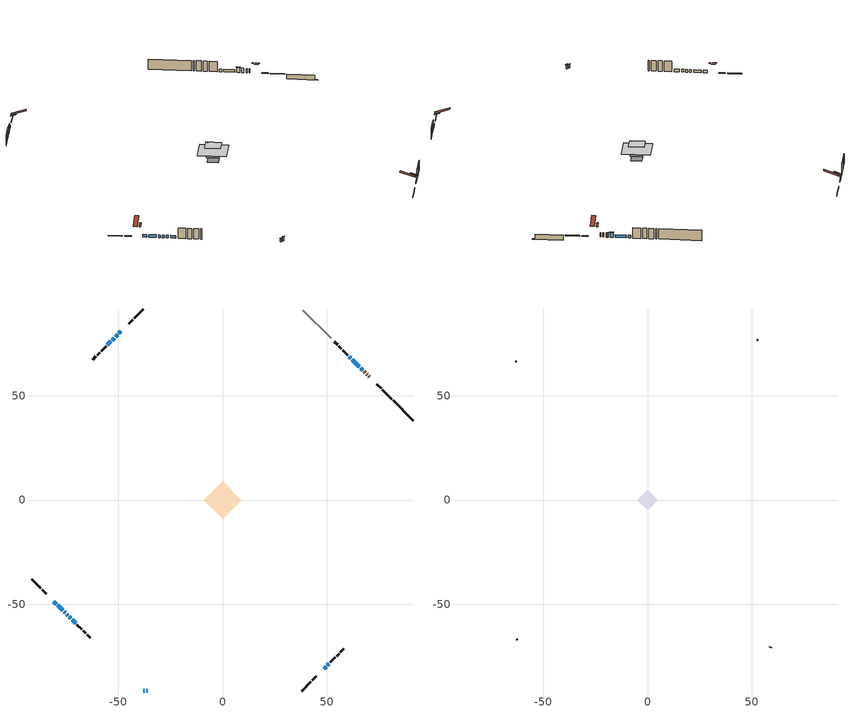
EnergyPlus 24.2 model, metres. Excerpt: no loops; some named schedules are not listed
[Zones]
conditioned space
 floor outside (Floor1 construction): -3.8,0 0,3.8 3.8,0 0,-3.8 z1.07
 floor outside (Floor2 construction): -3.76,0 0,3.76 3.76,0 0,-3.76 z1.07
 floor adiabatic (AdiabaticFloorConstruction): -9,0 0,9 9,0 0,-9 z3.51
 floor foundation (Slab1 construction): -3.46,0 0,3.46 3.46,0 0,-3.46 z-1.19
 wall outside (RimJoist1 construction): 37.95,-91.62 42.39,-87.18 / -91.62,-37.95 -87.18,-42.39 / -37.95,91.62 -42.39,87.18 / 81.17,48.39 76.74,52.83 z1.07:1.37
 wall outside (RimJoist2 construction): 43.04,-86.52 45.05,-84.51 / -86.52,-43.04 -84.51,-45.05 / -43.04,86.52 -45.05,84.51 / 76.08,53.48 74.07,55.49 z1.07:1.37
 wall outside (AdiabaticWallConstruction 1): 70.39,59.18 70.15,59.42 / 69.49,60.07 69.18,60.39 / 68.52,61.04 67.88,61.69 z1.07:3.1
 wall outside (AdiabaticWallConstruction): -80.83,-48.73 -79.64,-49.92 / -78.99,-50.58 -76.56,-53 / -75.91,-53.66 -75.44,-54.13 / 48.73,-80.83 49.67,-79.9 / -74.78,-54.78 -74.13,-55.43 / -73.48,-56.08 -72.83,-56.73 / 50.32,-79.24 51.03,-78.54 / -72.18,-57.39 -70.5,-59.06 / 65.63,63.93 62.28,67.28 / 61.63,67.94 60.76,68.8 / -53.5,76.06 -55.18,74.39 z1.07:2.29; -48.73,80.83 -49.67,79.9 / -51.91,77.65 -52.85,76.72 z1.07:1.68; -37.95,-91.62 -37.39,-91.62 z1.07:2.6; 67.22,62.34 66.29,63.28 / -50.32,79.24 -51.26,78.31 z1.07:3.26; -36.46,-91.62 -35.9,-91.62 z1.07:2.85
 wall outside (Wall1 construction): 51.68,-77.88 54.05,-75.51 / -69.85,-59.72 -67.47,-62.09 / -55.83,73.73 -58.21,71.36 / 60.11,69.46 57.74,71.83 z1.07:5.95
 wall outside (Wall2 construction): 54.71,-74.85 55.92,-73.64 / -66.82,-62.75 -65.61,-63.96 / -58.86,70.7 -60.07,69.49 / 57.08,72.49 55.87,73.69 z1.07:5.95
 wall outside (Wall4 construction): 56.58,-72.99 58.15,-71.42 / -64.95,-64.61 -63.38,-66.19 / -60.73,68.83 -62.3,67.26 / 55.21,74.35 53.64,75.92 z1.07:5.95
 wall foundation (FoundationWall1 construction): 81.83,47.73,-1.19 81.83,47.73,1.07 90.64,38.93,1.07 90.64,38.93,-1.07 91.62,37.95,-1.07 91.62,37.95,-1.19
 wall adiabatic (Wall6 construction): 52.06,77.51 38.61,90.96 z1.07:5.95
 window (WindowConstruction): -80.83,-48.73 -79.64,-49.92 z1.07:2.29
 window (WindowConstruction 7): -48.73,80.83 -49.67,79.9 z1.07:1.68
 window (WindowConstruction 15): -37.95,-91.62 -37.39,-91.62 z1.07:2.59
 window (WindowConstruction 8): -78.99,-50.58 -76.56,-53 z1.07:2.29
 window (WindowConstruction 9): -75.91,-53.66 -75.44,-54.12 z1.07:2.29
 window (WindowConstruction 10): 48.73,-80.83 49.67,-79.9 z1.07:2.29
 window (WindowConstruction 11): 67.22,62.34 66.29,63.28 z1.07:3.26
 window (WindowConstruction 12): -50.32,79.24 -51.26,78.31 z1.07:3.26
 window (WindowConstruction 13): -51.91,77.65 -52.85,76.72 z1.07:1.68
 window (WindowConstruction 16): -74.78,-54.78 -74.14,-55.43 z1.07:2.29
 window (WindowConstruction 1): -73.48,-56.09 -72.83,-56.73 z1.07:2.29
 window (WindowConstruction 2): 50.32,-79.24 51.02,-78.54 z1.07:2.29
 window (WindowConstruction 14): -36.46,-91.62 -35.9,-91.62 z1.07:2.85
 window (WindowConstruction 3): -72.18,-57.39 -70.5,-59.06 z1.07:2.29
 window (WindowConstruction 4): 65.63,63.93 62.28,67.28 z1.07:2.29
 window (WindowConstruction 5): 61.63,67.94 60.77,68.8 z1.07:2.29
 window (WindowConstruction 6): -53.5,76.06 -55.18,74.39 z1.07:2.29
 door (Door): 70.39,59.18 70.15,59.42 z1.07:3.1
 door (Door 1): 69.49,60.07 69.18,60.39 z1.07:3.1
 door (Door 2): 68.52,61.04 67.88,61.69 z1.07:3.1
 ceiling adiabatic (AdiabaticFloorConstruction): 0,-9 9,0 0,9 -9,0 z3.51
 roof outside (Roof2 construction): 48.08,-81.49,5.95 46.36,-79.77,6.76 45.9,-80.22,6.76 47.62,-81.94,5.95; -81.49,-48.08,5.95 -79.77,-46.36,6.76 -80.22,-45.9,6.76 -81.94,-47.62,5.95; -48.08,81.49,5.95 -46.36,79.77,6.76 -45.9,80.22,6.76 -47.62,81.94,5.95; 71.04,58.52,5.95 69.32,56.8,6.76 69.78,56.35,6.76 71.5,58.07,5.95
 roof outside (Roof3 construction): 0,3.8 -3.8,0 0,-3.8 3.8,0 z5.95
attic - vented
 floor to conditioned space (Floor3 construction Reversed): -4.91,0 0,4.91 4.91,0 0,-4.91 z5.95
 wall outside (Wall5 construction): 58.8,-70.76 59.08,-70.49 / -62.72,-66.84 -62.45,-67.11 / -62.96,66.61 -63.23,66.33 / 52.98,76.58 52.71,76.85 z1.07:5.95
 roof outside (Roof1 construction): 46.97,-82.6,5.95 42.18,-77.81,8.2 40.92,-79.07,8.2 45.71,-83.86,5.95; -82.6,-46.97,5.95 -77.81,-42.18,8.2 -79.07,-40.92,8.2 -83.86,-45.71,5.95; -46.97,82.6,5.95 -42.18,77.81,8.2 -40.92,79.07,8.2 -45.71,83.86,5.95; 72.16,57.41,5.95 67.37,52.63,8.2 68.63,51.36,8.2 73.42,56.15,5.95
shading: -49.88,79.69 -48.52,81.04 -48.73,81.25 -50.09,79.9 z1.98; -37.09,-91.62 -38.25,-91.62 -38.25,-91.91 -37.09,-91.91 z2.89; 66.08,63.49 67.43,62.13 67.64,62.34 66.29,63.7 z3.55; -51.47,78.09 -50.11,79.45 -50.32,79.66 -51.68,78.31 z3.55; -53.06,76.5 -51.7,77.86 -51.91,78.07 -53.27,76.72 z1.98; -35.61,-91.62 -36.76,-91.62 -36.76,-91.91 -35.61,-91.91 z3.15
[Building]
Building 1: Terrain=Suburbs
[Site:Location]
Montreal Mirabel Intl AP_QC: Latitude {deg}=45.68; Longitude {deg}=-74.03; Time Zone {hr}=-5; Elevation {m}=82; Keep Site Location Information=Yes
[Site:GroundTemperature:Shallow]
0.642858, -1.75623, -1.94836, -0.80987, 3.76054, 8.30966, 12.2535, 14.7518, 14.9641, 12.9321, 9.08883, 4.67926
[Site:WaterMainsTemperature]
Calculation Method=Schedule; Temperature Schedule=mains temperature schedule
[Material] Roughness=Rough; Thermal Absorptance=0.9
Name | Thickness {m} | Conductivity {W/m-K} | Density {kg/m3} | Specific Heat {J/kg-K} | Solar Absorptance | Visible Absorptance
asphalt or fiberglass shingles | 0.00635 | 0.162714 | 1121.4 | 1465.45 | 0.4 | 0.4
ceiling stud and cavity | 0.1397 | 0.0779344 | 65.682 | 1177.47 | 0.7 | 0.7
concrete 4.0 in. | 0.1016 | 1.803125 | 2242.8 | 837.4 | 0.7 | 0.7
concrete 8.0 in. | 0.2032 | 1.803125 | 2242.8 | 837.4 | 0.7 | 0.7
door material | 0.04445 | 0.0451087 | 512.64 | 1214.23 | 0.7 | 0.7
floor covering | 0.0127 | 0.0433444 | 54.468 | 1339.84 | 0.6 | 0.6
floor covering 1 | 0.0127 | 9.015625 | 54.468 | 1339.84 | 0.6 | 0.6
floor rigid ins | 0.155448 | 0.029427 | 32.04 | 1214.23 | 0.7 | 0.7
floor rigid ins 1; wall rigid ins 2 | 0.512978 | 0.029427 | 32.04 | 1214.23 | 0.7 | 0.7
floor stud and cavity | 0.1397 | 0.309674 | 92.3553 | 1139.71 | 0.7 | 0.7
floor stud and cavity 1 | 0.0889 | 0.215299 | 50.32683 | 1063.81 | 0.7 | 0.7
floor stud and cavity 2 | 0.1397 | 1.75129 | 37.0049 | 1207.88 | 0.7 | 0.7
furniture material conditioned space 1 | 0.1524 | 0.115458 | 640.8 | 1214.23 | 0.6 | 0.6
gypsum board | 0.0127 | 0.160291 | 801 | 837.4 | 0.6 | 0.6
osb sheathing 0.5 in. | 0.0127 | 0.115458 | 512.64 | 1214.23 | 0.7 | 0.7
osb sheathing 0.75 in. | 0.01905 | 0.115458 | 512.64 | 1214.23 | 0.7 | 0.7
osb sheathing 2.0 in. | 0.0508 | 0.115458 | 512.64 | 1214.23 | 0.7 | 0.7
rim joist stud and cavity | 0.0508 | 0.0451784 | 125.044 | 1163.47 | 0.6 | 0.6
rim joist stud and cavity 1 | 0.0508 | 0.571797 | 50.32683 | 1063.81 | 0.6 | 0.6
roof rigid ins; wall rigid ins | 0.103632 | 0.029427 | 32.04 | 1214.23 | 0.7 | 0.7
roof stud and cavity | 0.2032 | 0.156203 | 78.34581 | 1123.46 | 0.7 | 0.7
roof stud and cavity 1 | 0.2032 | 0.0404212 | 78.34581 | 1123.46 | 0.7 | 0.7
wall rigid ins 1 | 0.103632 | 0.029427 | 32.04 | 1214.23 | 0.4 | 0.4
wall stud and cavity | 0.1397 | 0.20086 | 139.0536 | 1170.24 | 0.7 | 0.7
wall stud and cavity 1 | 0.1397 | 0.238258 | 139.0536 | 1170.24 | 0.7 | 0.7
wall stud and cavity 2 | 0.1397 | 0.236836 | 139.0536 | 1170.24 | 0.7 | 0.7
wall stud and cavity 3 | 0.0889 | 6.1454 | 50.32683 | 1063.81 | 0.6 | 0.6
wall stud and cavity 4 | 0.1397 | 0.18557 | 139.0536 | 1170.24 | 0.7 | 0.7
wall stud and cavity 5 | 0.0889 | 0.380278 | 52.3479 | 1209.89 | 0.7 | 0.7
wall stud and cavity 6 | 0.0889 | 0.391764 | 83.0341 | 1211.67 | 0.7 | 0.7
wood siding | 0.0254 | 0.102417 | 544.68 | 1172.36 | 0.4 | 0.4
wood siding 1 | 0.00254 | 0.102417 | 544.68 | 1172.36 | 0.4 | 0.4
wood siding 2; wood siding 3; wood siding 4 | 0.0254 | 0.102417 | 544.68 | 1172.36 | 0.7 | 0.7
[WindowMaterial:SimpleGlazingSystem]
Name | U-Factor {W/m2-K} | Solar Heat Gain Coefficient
WindowMaterial | 2.904297 | 0.62
WindowMaterial 1 | 2.93382 | 0.58
WindowMaterial 2 | 2.929848 | 0.58
WindowMaterial 3 | 1.765858 | 0.42
WindowMaterial 4 | 1.8726 | 0.4
WindowMaterial 5 | 2.06339 | 0.36
WindowMaterial 6 | 2.87931 | 0.66
WindowMaterial 7 | 1.69261 | 0.41
WindowMaterial 8 | 4.08135 | 0.67
WindowMaterial 9 | 2.97981 | 0.51
[Construction]
AdiabaticFloorConstruction: floor stud and cavity 2, floor rigid ins 1, osb sheathing 0.75 in., floor covering
AdiabaticWallConstruction: wood siding 3, wall rigid ins 2, wall stud and cavity 5, gypsum board
AdiabaticWallConstruction 1: wood siding 4, wall rigid ins 2, wall stud and cavity 5, gypsum board
Door; Door 1; Door 2: door material
Floor1 construction: floor stud and cavity, floor rigid ins, osb sheathing 0.75 in., floor covering
Floor2 construction: floor stud and cavity 1, floor covering 1
Floor3 construction Reversed: gypsum board, ceiling stud and cavity
FoundationWall1 construction: concrete 8.0 in.
furniture construction conditioned space 1: furniture material conditioned space 1
PartitionWallConstruction: gypsum board, wall stud and cavity 6, gypsum board
RimJoist1 construction: wood siding 2, osb sheathing 2.0 in., rim joist stud and cavity
RimJoist2 construction: wood siding 2, rim joist stud and cavity 1
Roof1 construction: asphalt or fiberglass shingles
Roof2 construction: asphalt or fiberglass shingles, osb sheathing 0.75 in., roof stud and cavity, gypsum board
Roof3 construction: asphalt or fiberglass shingles, roof rigid ins, osb sheathing 0.75 in., roof stud and cavity 1, gypsum board
Slab1 construction: concrete 4.0 in.
Wall1 construction: wood siding, osb sheathing 0.5 in., wall stud and cavity, gypsum board
Wall2 construction: wood siding, wall rigid ins, osb sheathing 0.5 in., wall stud and cavity 1, gypsum board
Wall4 construction: wood siding, wall rigid ins, osb sheathing 0.5 in., wall stud and cavity 2, gypsum board
Wall5 construction: wood siding 1, wall stud and cavity 3
Wall6 construction: wall rigid ins 1, osb sheathing 0.5 in., wall stud and cavity 4, gypsum board
WindowConstruction: WindowMaterial
WindowConstruction 1: WindowMaterial 1
WindowConstruction 10; WindowConstruction 13; WindowConstruction 7; WindowConstruction 9: WindowMaterial 5
WindowConstruction 11; WindowConstruction 12; WindowConstruction 3; WindowConstruction 4; WindowConstruction 6: WindowMaterial 3
WindowConstruction 14: WindowMaterial 7
WindowConstruction 15: WindowMaterial 8
WindowConstruction 16: WindowMaterial 9
WindowConstruction 2: WindowMaterial 2
WindowConstruction 5: WindowMaterial 4
WindowConstruction 8: WindowMaterial 6
[Zone] Multiplier=1; Part of Total Floor Area=Yes
Name | Volume {m3}
attic - vented | 17.6587
conditioned space | 471.1
[Space]
Name | Zone | Volume {m3}
attic - vented 1 | attic - vented | 17.6587
conditioned space 1 | conditioned space | 471.1
[ZoneInfiltration:EffectiveLeakageArea]
infil attic - vented 1: Zone or Space=attic - vented 1; Schedule=Always On Discrete; Effective Air Leakage Area {cm2}=2226.46; Stack Coefficient=0.000495931; Wind Coefficient=1.50463e-05
[ZoneMixing]
whole house fan mix: Zone or Space=attic - vented; Schedule=Always On Continuous; Design Flow Rate Calculation Method=Flow/Zone; Design Flow Rate {m3/s}=0; Source Zone or Space=conditioned space
[SurfaceProperty:ExposedFoundationPerimeter]
Slab1: Exposed Perimeter Calculation Method=TotalExposedPerimeter; Total Exposed Perimeter {m}=13.838
[InternalMass] Zone or ZoneList=conditioned space; Space or SpaceList=conditioned space 1
Name | Construction | Surface Area {m2}
furniture mass conditioned space 1 | furniture construction conditioned space 1 | 97.2599
partition wall mass | PartitionWallConstruction | 243.15
[Lights]
interior lighting: Zone or ZoneList or Space or SpaceList=conditioned space 1; Schedule=interior lighting schedule; Design Level Calculation Method=LightingLevel; Lighting Level {W}=343.2; Return Air Fraction=0; Fraction Radiant=0.6; Fraction Visible=0.2; Fraction Replaceable=1
[People]
occupants: Zone or ZoneList or Space or SpaceList=conditioned space 1; Number of People Schedule=occupants schedule; Number of People Calculation Method=People; Number of People=3; Fraction Radiant=0.314171; Sensible Heat Fraction=0.56303; Activity Level Schedule=occupants activity schedule; Carbon Dioxide Generation Rate {m3/s-W}=0; Enable ASHRAE 55 Comfort Warnings=No; Mean Radiant Temperature Calculation Type=EnclosureAveraged
[ElectricEquipment] Zone or ZoneList or Space or SpaceList=conditioned space 1; Design Level Calculation Method=EquipmentLevel
Name | Schedule | Design Level {W} | Fraction Latent | Fraction Radiant | Fraction Lost
clothes dryer | clothes dryer schedule | 140.772 | 0.015 | 0.081 | 0.85
clothes washer | clothes washer schedule | 32.1985 | 0.03 | 0.162 | 0.7
cooking range | cooking range schedule | 208.969 | 0.08 | 0.432 | 0.2
dishwasher | dishwasher schedule | 66.8632 | 0.3 | 0.18 | 0.4
fridge | fridge schedule | 72.9452 | 0 | 0.6 | 0
mech vent bath fan 0 | mech vent bath fan 0 schedule | 50.2 | 0 | 0 | 1
mech vent house fan | mech vent house fan schedule | 0 | 0 | 0 | 1
mech vent house fan cfis | mech vent house fan cfis schedule | 0 | 0 | 0 | 0
mech vent range fan 0 | mech vent range fan 0 schedule | 57 | 0 | 0 | 1
misc plug loads | misc plug loads schedule | 494.7 | 0.045 | 0.513 | 0.1
whole house fan | Always On Discrete | 0 | 0 | 0 | 1
[OtherEquipment] Zone or ZoneList or Space or SpaceList=conditioned space 1; Design Level Calculation Method=EquipmentLevel
Name | Fuel Type | Schedule | Design Level {W} | Fraction Latent | Fraction Radiant | Fraction Lost
clothes dryer 1 | Electricity | clothes dryer schedule | 0 | 0.015 | 0.081 | 0.85
cooking range 1 | Electricity | cooking range schedule | 0 | 0.08 | 0.432 | 0.2
general water use latent | None | general water use schedule | 59.3978 | 1 | 0 | 0
general water use sensible | None | general water use schedule | -58.539 | 0 | 0.6 | 0
mech vent house fan latent load | None | Always On Discrete | 0 | 1 | 0 | 0
mech vent house fan sensible load | None | Always On Discrete | 0 | 0 | 0 | 0
water heater energy adjustment1 | Electricity | Always On Discrete | 0.01 | 0 | 0 | 1
[ZoneInfiltration:DesignFlowRate] Zone or ZoneList or Space or SpaceList=conditioned space 1; Schedule=Always On Discrete; Design Flow Rate Calculation Method=Flow/Zone; Design Flow Rate {m3/s}=0
infil flow; natural vent flow; whole house fan flow
[ZoneControl:Thermostat]
conditioned space Thermostat: Zone or ZoneList=conditioned space; Control Type Schedule=conditioned space Thermostat Schedule; Control 1=conditioned space temperature setpoint; Temperature Difference Between Cutout And Setpoint {deltaC}=0
[ThermostatSetpoint:DualSetpoint]
conditioned space temperature setpoint: Heating Setpoint Temperature Schedule=heating setpoint; Cooling Setpoint Temperature Schedule=cooling setpoint
[Zone equipment]
conditioned space: electric baseboard
[Foundation:Kiva]
Foundation Kiva 1: Initial Indoor Air Temperature {C}=18; Wall Height Above Grade {m}=1.07; Wall Depth Below Slab {m}=0.2032
[Foundation:Kiva:Settings]
Soil Conductivity {W/m-K}=0.849921; Soil Density {kg/m3}=1842.3; Soil Specific Heat {J/kg-K}=418.7; Ground Solar Absorptivity=0.9; Ground Thermal Absorptivity=0.9; Ground Surface Roughness {m}=0.03; Far-Field Width {m}=40; Deep-Ground Boundary Condition=ZeroFlux; Deep-Ground Depth {m}=40; Minimum Cell Dimension {m}=0.2; Maximum Cell Growth Coefficient=3; Simulation Timestep=Timestep
[Exterior:Lights]
exterior lighting: Schedule=exterior lighting schedule; Design Level {W}=75.6
[EnergyManagementSystem:Sensor] Output:Variable or Output:Meter Index Key=conditioned space
Name | Output:Variable or Output:Meter
conditioned_space_clg_unmet_s | Zone Cooling Setpoint Not Met Time
conditioned_space_htg_unmet_s | Zone Heating Setpoint Not Met Time
fridge_tin_s; tin_s; tin_s_1 | Zone Mean Air Temperature
tout_s | Zone Outdoor Air Drybulb Temperature
win_s | Zone Air Humidity Ratio
[Schedule:Constant]
Name | Hourly Value
Always On Continuous; mech vent house fan schedule; mech vent house fan cfis schedule; Always On Discrete | 1
occupants activity schedule | 117.228
fridge schedule | 0
[Schedule:Week:Daily]
interior lighting schedule Week Rule - Jan1-Jan27: interior lighting schedule day, interior lighting schedule day, interior lighting schedule day, interior lighting schedule day, interior lighting schedule day, interior lighting schedule day, interior lighting schedule day, interior lighting schedule default day, interior lighting schedule default day, interior lighting schedule default day, interior lighting schedule default day, interior lighting schedule default day
interior lighting schedule Week Rule - Jan28-Feb3: interior lighting schedule day, interior lighting schedule day, interior lighting schedule day, interior lighting schedule day, interior lighting schedule day 1, interior lighting schedule day 1, interior lighting schedule day 1, interior lighting schedule default day, interior lighting schedule default day, interior lighting schedule default day, interior lighting schedule default day, interior lighting schedule default day
interior lighting schedule Week Rule - Feb4-Feb24: interior lighting schedule day 1, interior lighting schedule day 1, interior lighting schedule day 1, interior lighting schedule day 1, interior lighting schedule day 1, interior lighting schedule day 1, interior lighting schedule day 1, interior lighting schedule default day, interior lighting schedule default day, interior lighting schedule default day, interior lighting schedule default day, interior lighting schedule default day
interior lighting schedule Week Rule - Feb25-Mar3: interior lighting schedule day 1, interior lighting schedule day 1, interior lighting schedule day 1, interior lighting schedule day 1, interior lighting schedule day 2, interior lighting schedule day 2, interior lighting schedule day 2, interior lighting schedule default day, interior lighting schedule default day, interior lighting schedule default day, interior lighting schedule default day, interior lighting schedule default day
interior lighting schedule Week Rule - Mar4-Mar31: interior lighting schedule day 2, interior lighting schedule day 2, interior lighting schedule day 2, interior lighting schedule day 2, interior lighting schedule day 2, interior lighting schedule day 2, interior lighting schedule day 2, interior lighting schedule default day, interior lighting schedule default day, interior lighting schedule default day, interior lighting schedule default day, interior lighting schedule default day
interior lighting schedule Week Rule - Apr1-Apr28: interior lighting schedule day 3, interior lighting schedule day 3, interior lighting schedule day 3, interior lighting schedule day 3, interior lighting schedule day 3, interior lighting schedule day 3, interior lighting schedule day 3, interior lighting schedule default day, interior lighting schedule default day, interior lighting schedule default day, interior lighting schedule default day, interior lighting schedule default day
interior lighting schedule Week Rule - Apr29-May5: interior lighting schedule day 3, interior lighting schedule day 3, interior lighting schedule day 4, interior lighting schedule day 4, interior lighting schedule day 4, interior lighting schedule day 4, interior lighting schedule day 4, interior lighting schedule default day, interior lighting schedule default day, interior lighting schedule default day, interior lighting schedule default day, interior lighting schedule default day
interior lighting schedule Week Rule - May6-May26: interior lighting schedule day 4, interior lighting schedule day 4, interior lighting schedule day 4, interior lighting schedule day 4, interior lighting schedule day 4, interior lighting schedule day 4, interior lighting schedule day 4, interior lighting schedule default day, interior lighting schedule default day, interior lighting schedule default day, interior lighting schedule default day, interior lighting schedule default day
interior lighting schedule Week Rule - May27-Jun2: interior lighting schedule day 4, interior lighting schedule day 4, interior lighting schedule day 4, interior lighting schedule day 4, interior lighting schedule day 4, interior lighting schedule day 5, interior lighting schedule day 5, interior lighting schedule default day, interior lighting schedule default day, interior lighting schedule default day, interior lighting schedule default day, interior lighting schedule default day
interior lighting schedule Week Rule - Jun3-Jun30: interior lighting schedule day 5, interior lighting schedule day 5, interior lighting schedule day 5, interior lighting schedule day 5, interior lighting schedule day 5, interior lighting schedule day 5, interior lighting schedule day 5, interior lighting schedule default day, interior lighting schedule default day, interior lighting schedule default day, interior lighting schedule default day, interior lighting schedule default day
interior lighting schedule Week Rule - Jul1-Jul28: interior lighting schedule day 6, interior lighting schedule day 6, interior lighting schedule day 6, interior lighting schedule day 6, interior lighting schedule day 6, interior lighting schedule day 6, interior lighting schedule day 6, interior lighting schedule default day, interior lighting schedule default day, interior lighting schedule default day, interior lighting schedule default day, interior lighting schedule default day
interior lighting schedule Week Rule - Jul29-Aug4: interior lighting schedule day 6, interior lighting schedule day 6, interior lighting schedule day 6, interior lighting schedule day 7, interior lighting schedule day 7, interior lighting schedule day 7, interior lighting schedule day 7, interior lighting schedule default day, interior lighting schedule default day, interior lighting schedule default day, interior lighting schedule default day, interior lighting schedule default day
interior lighting schedule Week Rule - Aug5-Aug25: interior lighting schedule day 7, interior lighting schedule day 7, interior lighting schedule day 7, interior lighting schedule day 7, interior lighting schedule day 7, interior lighting schedule day 7, interior lighting schedule day 7, interior lighting schedule default day, interior lighting schedule default day, interior lighting schedule default day, interior lighting schedule default day, interior lighting schedule default day
interior lighting schedule Week Rule - Aug26-Sep1: interior lighting schedule day 7, interior lighting schedule day 7, interior lighting schedule day 7, interior lighting schedule day 7, interior lighting schedule day 7, interior lighting schedule day 7, interior lighting schedule day 8, interior lighting schedule default day, interior lighting schedule default day, interior lighting schedule default day, interior lighting schedule default day, interior lighting schedule default day
interior lighting schedule Week Rule - Sep2-Sep29: interior lighting schedule day 8, interior lighting schedule day 8, interior lighting schedule day 8, interior lighting schedule day 8, interior lighting schedule day 8, interior lighting schedule day 8, interior lighting schedule day 8, interior lighting schedule default day, interior lighting schedule default day, interior lighting schedule default day, interior lighting schedule default day, interior lighting schedule default day
interior lighting schedule Week Rule - Sep30-Oct6: interior lighting schedule day 8, interior lighting schedule day 9, interior lighting schedule day 9, interior lighting schedule day 9, interior lighting schedule day 9, interior lighting schedule day 9, interior lighting schedule day 9, interior lighting schedule default day, interior lighting schedule default day, interior lighting schedule default day, interior lighting schedule default day, interior lighting schedule default day
interior lighting schedule Week Rule - Oct7-Oct27: interior lighting schedule day 9, interior lighting schedule day 9, interior lighting schedule day 9, interior lighting schedule day 9, interior lighting schedule day 9, interior lighting schedule day 9, interior lighting schedule day 9, interior lighting schedule default day, interior lighting schedule default day, interior lighting schedule default day, interior lighting schedule default day, interior lighting schedule default day
interior lighting schedule Week Rule - Oct28-Nov3: interior lighting schedule day 9, interior lighting schedule day 9, interior lighting schedule day 9, interior lighting schedule day 9, interior lighting schedule day 10, interior lighting schedule day 10, interior lighting schedule day 10, interior lighting schedule default day, interior lighting schedule default day, interior lighting schedule default day, interior lighting schedule default day, interior lighting schedule default day
interior lighting schedule Week Rule - Nov4-Nov24: interior lighting schedule day 10, interior lighting schedule day 10, interior lighting schedule day 10, interior lighting schedule day 10, interior lighting schedule day 10, interior lighting schedule day 10, interior lighting schedule day 10, interior lighting schedule default day, interior lighting schedule default day, interior lighting schedule default day, interior lighting schedule default day, interior lighting schedule default day
interior lighting schedule Week Rule - Nov25-Dec1: interior lighting schedule day 10, interior lighting schedule day 10, interior lighting schedule day 10, interior lighting schedule day 10, interior lighting schedule day 10, interior lighting schedule day 10, interior lighting schedule day 11, interior lighting schedule default day, interior lighting schedule default day, interior lighting schedule default day, interior lighting schedule default day, interior lighting schedule default day
interior lighting schedule Week Rule - Dec2-Dec31: interior lighting schedule day 11, interior lighting schedule day 11, interior lighting schedule day 11, interior lighting schedule day 11, interior lighting schedule day 11, interior lighting schedule day 11, interior lighting schedule day 11, interior lighting schedule default day, interior lighting schedule default day, interior lighting schedule default day, interior lighting schedule default day, interior lighting schedule default day
occupants schedule Week Rule - Jan1-Dec31: occupants schedule day, occupants schedule day, occupants schedule day, occupants schedule day, occupants schedule day, occupants schedule day, occupants schedule day, occupants schedule default day, occupants schedule default day, occupants schedule default day, occupants schedule default day, occupants schedule default day
clothes dryer schedule Week Rule - Jan1-Dec31: clothes dryer schedule day, clothes dryer schedule day, clothes dryer schedule day, clothes dryer schedule day, clothes dryer schedule day, clothes dryer schedule day, clothes dryer schedule day, clothes dryer schedule default day, clothes dryer schedule default day, clothes dryer schedule default day, clothes dryer schedule default day, clothes dryer schedule default day
clothes washer schedule Week Rule - Jan1-Dec31: clothes washer schedule day, clothes washer schedule day, clothes washer schedule day, clothes washer schedule day, clothes washer schedule day, clothes washer schedule day, clothes washer schedule day, clothes washer schedule default day, clothes washer schedule default day, clothes washer schedule default day, clothes washer schedule default day, clothes washer schedule default day
cooking range schedule Week Rule - Jan1-Dec31: cooking range schedule day, cooking range schedule day, cooking range schedule day, cooking range schedule day, cooking range schedule day, cooking range schedule day, cooking range schedule day, cooking range schedule default day, cooking range schedule default day, cooking range schedule default day, cooking range schedule default day, cooking range schedule default day
dishwasher schedule Week Rule - Jan1-Dec31: dishwasher schedule day, dishwasher schedule day, dishwasher schedule day, dishwasher schedule day, dishwasher schedule day, dishwasher schedule day, dishwasher schedule day, dishwasher schedule default day, dishwasher schedule default day, dishwasher schedule default day, dishwasher schedule default day, dishwasher schedule default day
mech vent bath fan 0 schedule Week Rule - Jan1-Dec31: mech vent bath fan 0 schedule day, mech vent bath fan 0 schedule day, mech vent bath fan 0 schedule day, mech vent bath fan 0 schedule day, mech vent bath fan 0 schedule day, mech vent bath fan 0 schedule day, mech vent bath fan 0 schedule day, mech vent bath fan 0 schedule default day, mech vent bath fan 0 schedule default day, mech vent bath fan 0 schedule default day, mech vent bath fan 0 schedule default day, mech vent bath fan 0 schedule default day
mech vent range fan 0 schedule Week Rule - Jan1-Dec31: mech vent range fan 0 schedule day, mech vent range fan 0 schedule day, mech vent range fan 0 schedule day, mech vent range fan 0 schedule day, mech vent range fan 0 schedule day, mech vent range fan 0 schedule day, mech vent range fan 0 schedule day, mech vent range fan 0 schedule default day, mech vent range fan 0 schedule default day, mech vent range fan 0 schedule default day, mech vent range fan 0 schedule default day, mech vent range fan 0 schedule default day
misc plug loads schedule Week Rule - Jan1-Dec31: misc plug loads schedule day, misc plug loads schedule day, misc plug loads schedule day, misc plug loads schedule day, misc plug loads schedule day, misc plug loads schedule day, misc plug loads schedule day, misc plug loads schedule default day, misc plug loads schedule default day, misc plug loads schedule default day, misc plug loads schedule default day, misc plug loads schedule default day
general water use schedule Week Rule - Jan1-Dec31: general water use schedule day, general water use schedule day, general water use schedule day, general water use schedule day, general water use schedule day, general water use schedule day, general water use schedule day, general water use schedule default day, general water use schedule default day, general water use schedule default day, general water use schedule default day, general water use schedule default day
exterior lighting schedule Week Rule - Jan1-Jan27: exterior lighting schedule day, exterior lighting schedule day, exterior lighting schedule day, exterior lighting schedule day, exterior lighting schedule day, exterior lighting schedule day, exterior lighting schedule day, exterior lighting schedule default day, exterior lighting schedule default day, exterior lighting schedule default day, exterior lighting schedule default day, exterior lighting schedule default day
exterior lighting schedule Week Rule - Jan28-Feb3: exterior lighting schedule day, exterior lighting schedule day, exterior lighting schedule day, exterior lighting schedule day, exterior lighting schedule day 1, exterior lighting schedule day 1, exterior lighting schedule day 1, exterior lighting schedule default day, exterior lighting schedule default day, exterior lighting schedule default day, exterior lighting schedule default day, exterior lighting schedule default day
exterior lighting schedule Week Rule - Feb4-Feb24: exterior lighting schedule day 1, exterior lighting schedule day 1, exterior lighting schedule day 1, exterior lighting schedule day 1, exterior lighting schedule day 1, exterior lighting schedule day 1, exterior lighting schedule day 1, exterior lighting schedule default day, exterior lighting schedule default day, exterior lighting schedule default day, exterior lighting schedule default day, exterior lighting schedule default day
exterior lighting schedule Week Rule - Feb25-Mar3: exterior lighting schedule day 1, exterior lighting schedule day 1, exterior lighting schedule day 1, exterior lighting schedule day 1, exterior lighting schedule day 2, exterior lighting schedule day 2, exterior lighting schedule day 2, exterior lighting schedule default day, exterior lighting schedule default day, exterior lighting schedule default day, exterior lighting schedule default day, exterior lighting schedule default day
exterior lighting schedule Week Rule - Mar4-Mar31: exterior lighting schedule day 2, exterior lighting schedule day 2, exterior lighting schedule day 2, exterior lighting schedule day 2, exterior lighting schedule day 2, exterior lighting schedule day 2, exterior lighting schedule day 2, exterior lighting schedule default day, exterior lighting schedule default day, exterior lighting schedule default day, exterior lighting schedule default day, exterior lighting schedule default day
exterior lighting schedule Week Rule - Apr1-Apr28: exterior lighting schedule day 3, exterior lighting schedule day 3, exterior lighting schedule day 3, exterior lighting schedule day 3, exterior lighting schedule day 3, exterior lighting schedule day 3, exterior lighting schedule day 3, exterior lighting schedule default day, exterior lighting schedule default day, exterior lighting schedule default day, exterior lighting schedule default day, exterior lighting schedule default day
exterior lighting schedule Week Rule - Apr29-May5: exterior lighting schedule day 3, exterior lighting schedule day 3, exterior lighting schedule day 4, exterior lighting schedule day 4, exterior lighting schedule day 4, exterior lighting schedule day 4, exterior lighting schedule day 4, exterior lighting schedule default day, exterior lighting schedule default day, exterior lighting schedule default day, exterior lighting schedule default day, exterior lighting schedule default day
[Schedule:Year]
interior lighting schedule: interior lighting schedule Week Rule - Jan1-Jan27, 1, 1, 1, 27, interior lighting schedule Week Rule - Jan28-Feb3, 1, 28, 2, 3, interior lighting schedule Week Rule - Feb4-Feb24, 2, 4, 2, 24, interior lighting schedule Week Rule - Feb25-Mar3, 2, 25, 3, 3, interior lighting schedule Week Rule - Mar4-Mar31, 3, 4, 3, 31, interior lighting schedule Week Rule - Apr1-Apr28, 4, 1, 4, 28, interior lighting schedule Week Rule - Apr29-May5, 4, 29, 5, 5, interior lighting schedule Week Rule - May6-May26, 5, 6, 5, 26, interior lighting schedule Week Rule - May27-Jun2, 5, 27, 6, 2, interior lighting schedule Week Rule - Jun3-Jun30, 6, 3, 6, 30, interior lighting schedule Week Rule - Jul1-Jul28, 7, 1, 7, 28, interior lighting schedule Week Rule - Jul29-Aug4, 7, 29, 8, 4, interior lighting schedule Week Rule - Aug5-Aug25, 8, 5, 8, 25, interior lighting schedule Week Rule - Aug26-Sep1, 8, 26, 9, 1, interior lighting schedule Week Rule - Sep2-Sep29, 9, 2, 9, 29, interior lighting schedule Week Rule - Sep30-Oct6, 9, 30, 10, 6, interior lighting schedule Week Rule - Oct7-Oct27, 10, 7, 10, 27, interior lighting schedule Week Rule - Oct28-Nov3, 10, 28, 11, 3, interior lighting schedule Week Rule - Nov4-Nov24, 11, 4, 11, 24, interior lighting schedule Week Rule - Nov25-Dec1, 11, 25, 12, 1, interior lighting schedule Week Rule - Dec2-Dec31, 12, 2, 12, 31
occupants schedule: occupants schedule Week Rule - Jan1-Dec31, 1, 1, 12, 31
clothes dryer schedule: clothes dryer schedule Week Rule - Jan1-Dec31, 1, 1, 12, 31
clothes washer schedule: clothes washer schedule Week Rule - Jan1-Dec31, 1, 1, 12, 31
cooking range schedule: cooking range schedule Week Rule - Jan1-Dec31, 1, 1, 12, 31
dishwasher schedule: dishwasher schedule Week Rule - Jan1-Dec31, 1, 1, 12, 31
mech vent bath fan 0 schedule: mech vent bath fan 0 schedule Week Rule - Jan1-Dec31, 1, 1, 12, 31
mech vent range fan 0 schedule: mech vent range fan 0 schedule Week Rule - Jan1-Dec31, 1, 1, 12, 31
misc plug loads schedule: misc plug loads schedule Week Rule - Jan1-Dec31, 1, 1, 12, 31
general water use schedule: general water use schedule Week Rule - Jan1-Dec31, 1, 1, 12, 31
exterior lighting schedule: exterior lighting schedule Week Rule - Jan1-Jan27, 1, 1, 1, 27, exterior lighting schedule Week Rule - Jan28-Feb3, 1, 28, 2, 3, exterior lighting schedule Week Rule - Feb4-Feb24, 2, 4, 2, 24, exterior lighting schedule Week Rule - Feb25-Mar3, 2, 25, 3, 3, exterior lighting schedule Week Rule - Mar4-Mar31, 3, 4, 3, 31, exterior lighting schedule Week Rule - Apr1-Apr28, 4, 1, 4, 28, exterior lighting schedule Week Rule - Apr29-May5, 4, 29, 5, 5, exterior lighting schedule Week Rule - May6-May26, 5, 6, 5, 26, exterior lighting schedule Week Rule - May27-Jun2, 5, 27, 6, 2, exterior lighting schedule Week Rule - Jun3-Jun30, 6, 3, 6, 30, exterior lighting schedule Week Rule - Jul1-Jul28, 7, 1, 7, 28, exterior lighting schedule Week Rule - Jul29-Aug4, 7, 29, 8, 4, exterior lighting schedule Week Rule - Aug5-Aug25, 8, 5, 8, 25, exterior lighting schedule Week Rule - Aug26-Sep1, 8, 26, 9, 1, exterior lighting schedule Week Rule - Sep2-Sep29, 9, 2, 9, 29, exterior lighting schedule Week Rule - Sep30-Oct6, 9, 30, 10, 6, exterior lighting schedule Week Rule - Oct7-Oct27, 10, 7, 10, 27, exterior lighting schedule Week Rule - Oct28-Nov3, 10, 28, 11, 3, exterior lighting schedule Week Rule - Nov4-Nov24, 11, 4, 11, 24, exterior lighting schedule Week Rule - Nov25-Dec1, 11, 25, 12, 1, exterior lighting schedule Week Rule - Dec2-Dec31, 12, 2, 12, 31
[Schedule:Compact]
conditioned space Thermostat Schedule: Through: 12/31, For: AllDays, Until: 24:00, 4
mains temperature schedule: Through: 01/01, For: AllDays, Until: 24:00, 5.61444, Through: 01/02, For: AllDays, Until: 24:00, 5.535, Through: 01/03, For: AllDays, Until: 24:00, 5.45667, Through: 01/04, For: AllDays, Until: 24:00, 5.37944, Through: 01/05, For: AllDays, Until: 24:00, 5.30333, Through: 01/06, For: AllDays, Until: 24:00, 5.22889, Through: 01/07, For: AllDays, Until: 24:00, 5.15611, Through: 01/08, For: AllDays, Until: 24:00, 5.08389, Through: 01/09, For: AllDays, Until: 24:00, 5.01333, Through: 01/10, For: AllDays, Until: 24:00, 4.94444, Through: 01/11, For: AllDays, Until: 24:00, 4.87667, Through: 01/12, For: AllDays, Until: 24:00, 4.81056, Through: 01/13, For: AllDays, Until: 24:00, 4.74556, Through: 01/14, For: AllDays, Until: 24:00, 4.68222, Through: 01/15, For: AllDays, Until: 24:00, 4.62056, Through: 01/16, For: AllDays, Until: 24:00, 4.56, Through: 01/17, For: AllDays, Until: 24:00, 4.50111, Through: 01/18, For: AllDays, Until: 24:00, 4.44389, Through: 01/19, For: AllDays, Until: 24:00, 4.38778, Through: 01/20, For: AllDays, Until: 24:00, 4.33389, Through: 01/21, For: AllDays, Until: 24:00, 4.28111, Through: 01/22, For: AllDays, Until: 24:00, 4.23, Through: 01/23, For: AllDays, Until: 24:00, 4.18056, Through: 01/24, For: AllDays, Until: 24:00, 4.13278, Through: 01/25, For: AllDays, Until: 24:00, 4.08667, Through: 01/26, For: AllDays, Until: 24:00, 4.04222, Through: 01/27, For: AllDays, Until: 24:00, 3.99944, Through: 01/28, For: AllDays, Until: 24:00, 3.95833, Through: 01/29, For: AllDays, Until: 24:00, 3.91889, Through: 01/30, For: AllDays, Until: 24:00, 3.88111, Through: 01/31, For: AllDays, Until: 24:00, 3.845, Through: 02/01, For: AllDays, Until: 24:00, 3.81056, Through: 02/02, For: AllDays, Until: 24:00, 3.77778, Through: 02/03, For: AllDays, Until: 24:00, 3.74722, Through: 02/04, For: AllDays, Until: 24:00, 3.71833, Through: 02/05, For: AllDays, Until: 24:00, 3.69056, Through: 02/06, For: AllDays, Until: 24:00, 3.66556, Through: 02/07, For: AllDays, Until: 24:00, 3.64167, Through: 02/08, For: AllDays, Until: 24:00, 3.61944, Through: 02/09, For: AllDays, Until: 24:00, 3.59944, Through: 02/10, For: AllDays, Until: 24:00, 3.58111, Through: 02/11, For: AllDays, Until: 24:00, 3.56444, Through: 02/12, For: AllDays, Until: 24:00, 3.55, Through: 02/13, For: AllDays, Until: 24:00, 3.53667, Through: 02/14, For: AllDays, Until: 24:00, 3.52556, Through: 02/15, For: AllDays, Until: 24:00, 3.51667, Through: 02/16, For: AllDays, Until: 24:00, 3.50889, Through: 02/17, For: AllDays, Until: 24:00, 3.50333, Through: 02/18, For: AllDays, Until: 24:00, 3.49944, Through: 02/19, For: AllDays, Until: 24:00, 3.49778, Through: 02/20, For: AllDays, Until: 24:00, 3.49778, Through: 02/21, For: AllDays, Until: 24:00, 3.49944, Through: 02/22, For: AllDays, Until: 24:00, 3.50278, Through: 02/23, For: AllDays, Until: 24:00, 3.50833, Through: 02/24, For: AllDays, Until: 24:00, 3.515, Through: 02/25, For: AllDays, Until: 24:00, 3.52444, Through: 02/26, For: AllDays, Until: 24:00, 3.535, Through: 02/27, For: AllDays, Until: 24:00, 3.54778, Through: 02/28, For: AllDays, Until: 24:00, 3.56222, Through: 03/01, For: AllDays, Until: 24:00, 3.57833, Through: 03/02, For: AllDays, Until: 24:00, 3.59667, Through: 03/03, For: AllDays, Until: 24:00, 3.61667, Through: 03/04, For: AllDays, Until: 24:00, 3.63833, Through: 03/05, For: AllDays, Until: 24:00, 3.66167, Through: 03/06, For: AllDays, Until: 24:00, 3.68667, Through: 03/07, For: AllDays, Until: 24:00, 3.71389, Through: 03/08, For: AllDays, Until: 24:00, 3.74278, Through: 03/09, For: AllDays, Until: 24:00, 3.77333, Through: 03/10, For: AllDays, Until: 24:00, 3.80556, Through: 03/11, For: AllDays, Until: 24:00, 3.83944, Through: 03/12, For: AllDays, Until: 24:00, 3.87556, Through: 03/13, For: AllDays, Until: 24:00, 3.91278, Through: 03/14, For: AllDays, Until: 24:00, 3.95222, Through: 03/15, For: AllDays, Until: 24:00, 3.99278, Through: 03/16, For: AllDays, Until: 24:00, 4.03556, Through: 03/17, For: AllDays, Until: 24:00, 4.08, Through: 03/18, For: AllDays, Until: 24:00, 4.12556, Through: 03/19, For: AllDays, Until: 24:00, 4.17333, Through: 03/20, For: AllDays, Until: 24:00, 4.22278, Through: 03/21, For: AllDays, Until: 24:00, 4.27333, Through: 03/22, For: AllDays, Until: 24:00, 4.32556, Through: 03/23, For: AllDays, Until: 24:00, 4.38, Through: 03/24, For: AllDays, Until: 24:00, 4.43556, Through: 03/25, For: AllDays, Until: 24:00, 4.49222, Through: 03/26, For: AllDays, Until: 24:00, 4.55111, Through: 03/27, For: AllDays, Until: 24:00, 4.61111, Through: 03/28, For: AllDays, Until: 24:00, 4.67278, Through: 03/29, For: AllDays, Until: 24:00, 4.73611, Through: 03/30, For: AllDays, Until: 24:00, 4.80056, Through: 03/31, For: AllDays, Until: 24:00, 4.86667, Through: 04/01, For: AllDays, Until: 24:00, 4.93444, Through: 04/02, For: AllDays, Until: 24:00, 5.00333, Through: 04/03, For: AllDays, Until: 24:00, 5.07333, Through: 04/04, For: AllDays, Until: 24:00, 5.145, Through: 04/05, For: AllDays, Until: 24:00, 5.21833, Through: 04/06, For: AllDays, Until: 24:00, 5.29222, Through: 04/07, For: AllDays, Until: 24:00, 5.36778, Through: 04/08, For: AllDays, Until: 24:00, 5.445, Through: 04/09, For: AllDays, Until: 24:00, 5.52333, Through: 04/10, For: AllDays, Until: 24:00, 5.60222, Through: 04/11, For: AllDays, Until: 24:00, 5.68278, Through: 04/12, For: AllDays, Until: 24:00, 5.765, Through: 04/13, For: AllDays, Until: 24:00, 5.84778, Through: 04/14, For: AllDays, Until: 24:00, 5.93167, Through: 04/15, For: AllDays, Until: 24:00, 6.01722, Through: 04/16, For: AllDays, Until: 24:00, 6.10333, Through: 04/17, For: AllDays, Until: 24:00, 6.19056, Through: 04/18, For: AllDays, Until: 24:00, 6.27889, Through: 04/19, For: AllDays, Until: 24:00, 6.36833, Through: 04/20, For: AllDays, Until: 24:00, 6.45833, Through: 04/21, For: AllDays, Until: 24:00, 6.55, Through: 04/22, For: AllDays, Until: 24:00, 6.64222, Through: 04/23, For: AllDays, Until: 24:00, 6.735, Through: 04/24, For: AllDays, Until: 24:00, 6.82944, Through: 04/25, For: AllDays, Until: 24:00, 6.92389, Through: 04/26, For: AllDays, Until: 24:00, 7.01944, Through: 04/27, For: AllDays, Until: 24:00, 7.11611, Through: 04/28, For: AllDays, Until: 24:00, 7.21333, Through: 04/29, For: AllDays, Until: 24:00, 7.31111, Through: 04/30, For: AllDays, Until: 24:00, 7.41, Through: 05/01, For: AllDays, Until: 24:00, 7.50944, Through: 05/02, For: AllDays, Until: 24:00, 7.60889, Through: 05/03, For: AllDays, Until: 24:00, 7.71, Through: 05/04, For: AllDays, Until: 24:00, 7.81111, Through: 05/05, For: AllDays, Until: 24:00, 7.91278, Through: 05/06, For: AllDays, Until: 24:00, 8.015, Through: 05/07, For: AllDays, Until: 24:00, 8.11778, Through: 05/08, For: AllDays, Until: 24:00, 8.22056, Through: 05/09, For: AllDays, Until: 24:00, 8.32444, Through: 05/10, For: AllDays, Until: 24:00, 8.42833, Through: 05/11, For: AllDays, Until: 24:00, 8.53278, Through: 05/12, For: AllDays, Until: 24:00, 8.63722, Through: 05/13, For: AllDays, Until: 24:00, 8.74222, Through: 05/14, For: AllDays, Until: 24:00, 8.84778, Through: 05/15, For: AllDays, Until: 24:00, 8.95333, Through: 05/16, For: AllDays, Until: 24:00, 9.05889, Through: 05/17, For: AllDays, Until: 24:00, 9.165, Through: 05/18, For: AllDays, Until: 24:00, 9.27111, Through: 05/19, For: AllDays, Until: 24:00, 9.37722, Through: 05/20, For: AllDays, Until: 24:00, 9.48389, Through: 05/21, For: AllDays, Until: 24:00, 9.59, Through: 05/22, For: AllDays, Until: 24:00, 9.69667, Through: 05/23, For: AllDays, Until: 24:00, 9.80278, Through: 05/24, For: AllDays, Until: 24:00, 9.90944, Through: 05/25, For: AllDays, Until: 24:00, 10.0156, Through: 05/26, For: AllDays, Until: 24:00, 10.1217, Through: 05/27, For: AllDays, Until: 24:00, 10.2278, Through: 05/28, For: AllDays, Until: 24:00, 10.3339, Through: 05/29, For: AllDays, Until: 24:00, 10.4394, Through: 05/30, For: AllDays, Until: 24:00, 10.545, Through: 05/31, For: AllDays, Until: 24:00, 10.65, Through: 06/01, For: AllDays, Until: 24:00, 10.755, Through: 06/02, For: AllDays, Until: 24:00, 10.86, Through: 06/03, For: AllDays, Until: 24:00, 10.9639, Through: 06/04, For: AllDays, Until: 24:00, 11.0678, Through: 06/05, For: AllDays, Until: 24:00, 11.1717, Through: 06/06, For: AllDays, Until: 24:00, 11.2744, Through: 06/07, For: AllDays, Until: 24:00, 11.3772, Through: 06/08, For: AllDays, Until: 24:00, 11.4789, Through: 06/09, For: AllDays, Until: 24:00, 11.5806, Through: 06/10, For: AllDays, Until: 24:00, 11.6817, Through: 06/11, For: AllDays, Until: 24:00, 11.7822, Through: 06/12, For: AllDays, Until: 24:00, 11.8817, Through: 06/13, For: AllDays, Until: 24:00, 11.9811, Through: 06/14, For: AllDays, Until: 24:00, 12.0794, Through: 06/15, For: AllDays, Until: 24:00, 12.1772, Through: 06/16, For: AllDays, Until: 24:00, 12.2739, Through: 06/17, For: AllDays, Until: 24:00, 12.37, Through: 06/18, For: AllDays, Until: 24:00, 12.4656, Through: 06/19, For: AllDays, Until: 24:00, 12.56, Through: 06/20, For: AllDays, Until: 24:00, 12.6539, Through: 06/21, For: AllDays, Until: 24:00, 12.7467, Through: 06/22, For: AllDays, Until: 24:00, 12.8389, Through: 06/23, For: AllDays, Until: 24:00, 12.93, Through: 06/24, For: AllDays, Until: 24:00, 13.02, Through: 06/25, For: AllDays, Until: 24:00, 13.1089, Through: 06/26, For: AllDays, Until: 24:00, 13.1972, Through: 06/27, For: AllDays, Until: 24:00, 13.2839, Through: 06/28, For: AllDays, Until: 24:00, 13.37, Through: 06/29, For: AllDays, Until: 24:00, 13.455, Through: 06/30, For: AllDays, Until: 24:00, 13.5383, Through: 07/01, For: AllDays, Until: 24:00, 13.6211, Through: 07/02, For: AllDays, Until: 24:00, 13.7028, Through: 07/03, For: AllDays, Until: 24:00, 13.7828, Through: 07/04, For: AllDays, Until: 24:00, 13.8617, Through: 07/05, For: AllDays, Until: 24:00, 13.9394, Through: 07/06, For: AllDays, Until: 24:00, 14.0161, Through: 07/07, For: AllDays, Until: 24:00, 14.0911, Through: 07/08, For: AllDays, Until: 24:00, 14.165, Through: 07/09, For: AllDays, Until: 24:00, 14.2378, Through: 07/10, For: AllDays, Until: 24:00, 14.3089, Through: 07/11, For: AllDays, Until: 24:00, 14.3789, Through: 07/12, For: AllDays, Until: 24:00, 14.4472, Through: 07/13, For: AllDays, Until: 24:00, 14.5144, Through: 07/14, For: AllDays, Until: 24:00, 14.58, Through: 07/15, For: AllDays, Until: 24:00, 14.6444, Through: 07/16, For: AllDays, Until: 24:00, 14.7072, Through: 07/17, For: AllDays, Until: 24:00, 14.7683, Through: 07/18, For: AllDays, Until: 24:00, 14.8278, Through: 07/19, For: AllDays, Until: 24:00, 14.8861, Through: 07/20, For: AllDays, Until: 24:00, 14.9428, Through: 07/21, For: AllDays, Until: 24:00, 14.9978, Through: 07/22, For: AllDays, Until: 24:00, 15.0517, Through: 07/23, For: AllDays, Until: 24:00, 15.1033, Through: 07/24, For: AllDays, Until: 24:00, 15.1539, Through: 07/25, For: AllDays, Until: 24:00, 15.2028, Through: 07/26, For: AllDays, Until: 24:00, 15.2494, Through: 07/27, For: AllDays, Until: 24:00, 15.295, Through: 07/28, For: AllDays, Until: 24:00, 15.3389, Through: 07/29, For: AllDays, Until: 24:00, 15.3811, Through: 07/30, For: AllDays, Until: 24:00, 15.4211, Through: 07/31, For: AllDays, Until: 24:00, 15.46, Through: 08/01, For: AllDays, Until: 24:00, 15.4972, Through: 08/02, For: AllDays, Until: 24:00, 15.5322, Through: 08/03, For: AllDays, Until: 24:00, 15.5656, Through: 08/04, For: AllDays, Until: 24:00, 15.5978, Through: 08/05, For: AllDays, Until: 24:00, 15.6278, Through: 08/06, For: AllDays, Until: 24:00, 15.6561, Through: 08/07, For: AllDays, Until: 24:00, 15.6822, Through: 08/08, For: AllDays, Until: 24:00, 15.7072, Through: 08/09, For: AllDays, Until: 24:00, 15.73, Through: 08/10, For: AllDays, Until: 24:00, 15.7511, Through: 08/11, For: AllDays, Until: 24:00, 15.7706, Through: 08/12, For: AllDays, Until: 24:00, 15.7883, Through: 08/13, For: AllDays, Until: 24:00, 15.8039, Through: 08/14, For: AllDays, Until: 24:00, 15.8178, Through: 08/15, For: AllDays, Until: 24:00, 15.83, Through: 08/16, For: AllDays, Until: 24:00, 15.84, Through: 08/17, For: AllDays, Until: 24:00, 15.8489, Through: 08/18, For: AllDays, Until: 24:00, 15.8556, Through: 08/19, For: AllDays, Until: 24:00, 15.86, Through: 08/20, For: AllDays, Until: 24:00, 15.8633, Through: 08/21, For: AllDays, Until: 24:00, 15.8644, Through: 08/22, For: AllDays, Until: 24:00, 15.8633, Through: 08/23, For: AllDays, Until: 24:00, 15.8611, Through: 08/24, For: AllDays, Until: 24:00, 15.8567, Through: 08/25, For: AllDays, Until: 24:00, 15.8506, Through: 08/26, For: AllDays, Until: 24:00, 15.8428, Through: 08/27, For: AllDays, Until: 24:00, 15.8328, Through: 08/28, For: AllDays, Until: 24:00, 15.8211, Through: 08/29, For: AllDays, Until: 24:00, 15.8078, Through: 08/30, For: AllDays, Until: 24:00, 15.7922, Through: 08/31, For: AllDays, Until: 24:00, 15.7756, Through: 09/01, For: AllDays, Until: 24:00, 15.7567, Through: 09/02, For: AllDays, Until: 24:00, 15.7356, Through: 09/03, For: AllDays, Until: 24:00, 15.7133, Through: 09/04, For: AllDays, Until: 24:00, 15.6889, Through: 09/05, For: AllDays, Until: 24:00, 15.6628, Through: 09/06, For: AllDays, Until: 24:00, 15.635, Through: 09/07, For: AllDays, Until: 24:00, 15.6056, Through: 09/08, For: AllDays, Until: 24:00, 15.5744, Through: 09/09, For: AllDays, Until: 24:00, 15.5411, Through: 09/10, For: AllDays, Until: 24:00, 15.5061, Through: 09/11, For: AllDays, Until: 24:00, 15.47, Through: 09/12, For: AllDays, Until: 24:00, 15.4317, Through: 09/13, For: AllDays, Until: 24:00, 15.3917, Through: 09/14, For: AllDays, Until: 24:00, 15.35, Through: 09/15, For: AllDays, Until: 24:00, 15.3067, Through: 09/16, For: AllDays, Until: 24:00, 15.2617, Through: 09/17, For: AllDays, Until: 24:00, 15.215, Through: 09/18, For: AllDays, Until: 24:00, 15.1667, Through: 09/19, For: AllDays, Until: 24:00, 15.1167, Through: 09/20, For: AllDays, Until: 24:00, 15.065, Through: 09/21, For: AllDays, Until: 24:00, 15.0122, Through: 09/22, For: AllDays, Until: 24:00, 14.9572, Through: 09/23, For: AllDays, Until: 24:00, 14.9011, Through: 09/24, For: AllDays, Until: 24:00, 14.8433, Through: 09/25, For: AllDays, Until: 24:00, 14.7839, Through: 09/26, For: AllDays, Until: 24:00, 14.7233, Through: 09/27, For: AllDays, Until: 24:00, 14.6606, Through: 09/28, For: AllDays, Until: 24:00, 14.5972, Through: 09/29, For: AllDays, Until: 24:00, 14.5317, Through: 09/30, For: AllDays, Until: 24:00, 14.465, Through: 10/01, For: AllDays, Until: 24:00, 14.3967, Through: 10/02, For: AllDays, Until: 24:00, 14.3272, Through: 10/03, For: AllDays, Until: 24:00, 14.2567, Through: 10/04, For: AllDays, Until: 24:00, 14.1844, Through: 10/05, For: AllDays, Until: 24:00, 14.1106, Through: 10/06, For: AllDays, Until: 24:00, 14.0356, Through: 10/07, For: AllDays, Until: 24:00, 13.9594, Through: 10/08, For: AllDays, Until: 24:00, 13.8822, Through: 10/09, For: AllDays, Until: 24:00, 13.8033, Through: 10/10, For: AllDays, Until: 24:00, 13.7233, Through: 10/11, For: AllDays, Until: 24:00, 13.6422, Through: 10/12, For: AllDays, Until: 24:00, 13.56, Through: 10/13, For: AllDays, Until: 24:00, 13.4767, Through: 10/14, For: AllDays, Until: 24:00, 13.3922, Through: 10/15, For: AllDays, Until: 24:00, 13.3067, Through: 10/16, For: AllDays, Until: 24:00, 13.22, Through: 10/17, For: AllDays, Until: 24:00, 13.1322, Through: 10/18, For: AllDays, Until: 24:00, 13.0433, Through: 10/19, For: AllDays, Until: 24:00, 12.9533, Through: 10/20, For: AllDays, Until: 24:00, 12.8628, Through: 10/21, For: AllDays, Until: 24:00, 12.7711, Through: 10/22, For: AllDays, Until: 24:00, 12.6783, Through: 10/23, For: AllDays, Until: 24:00, 12.585, Through: 10/24, For: AllDays, Until: 24:00, 12.4906, Through: 10/25, For: AllDays, Until: 24:00, 12.395, Through: 10/26, For: AllDays, Until: 24:00, 12.2994, Through: 10/27, For: AllDays, Until: 24:00, 12.2022, Through: 10/28, For: AllDays, Until: 24:00, 12.105, Through: 10/29, For: AllDays, Until: 24:00, 12.0067, Through: 10/30, For: AllDays, Until: 24:00, 11.9078, Through: 10/31, For: AllDays, Until: 24:00, 11.8083, Through: 11/01, For: AllDays, Until: 24:00, 11.7078, Through: 11/02, For: AllDays, Until: 24:00, 11.6072, Through: 11/03, For: AllDays, Until: 24:00, 11.5056, Through: 11/04, For: AllDays, Until: 24:00, 11.4039, Through: 11/05, For: AllDays, Until: 24:00, 11.3011, Through: 11/06, For: AllDays, Until: 24:00, 11.1983, Through: 11/07, For: AllDays, Until: 24:00, 11.095, Through: 11/08, For: AllDays, Until: 24:00, 10.9911, Through: 11/09, For: AllDays, Until: 24:00, 10.8872, Through: 11/10, For: AllDays, Until: 24:00, 10.7822, Through: 11/11, For: AllDays, Until: 24:00, 10.6778, Through: 11/12, For: AllDays, Until: 24:00, 10.5722, Through: 11/13, For: AllDays, Until: 24:00, 10.4672, Through: 11/14, For: AllDays, Until: 24:00, 10.3611, Through: 11/15, For: AllDays, Until: 24:00, 10.2556, Through: 11/16, For: AllDays, Until: 24:00, 10.1494, Through: 11/17, For: AllDays, Until: 24:00, 10.0433, Through: 11/18, For: AllDays, Until: 24:00, 9.93722, Through: 11/19, For: AllDays, Until: 24:00, 9.83056, Through: 11/20, For: AllDays, Until: 24:00, 9.72444, Through: 11/21, For: AllDays, Until: 24:00, 9.61778, Through: 11/22, For: AllDays, Until: 24:00, 9.51167, Through: 11/23, For: AllDays, Until: 24:00, 9.405, Through: 11/24, For: AllDays, Until: 24:00, 9.29889, Through: 11/25, For: AllDays, Until: 24:00, 9.19278, Through: 11/26, For: AllDays, Until: 24:00, 9.08667, Through: 11/27, For: AllDays, Until: 24:00, 8.98111, Through: 11/28, For: AllDays, Until: 24:00, 8.875, Through: 11/29, For: AllDays, Until: 24:00, 8.77, Through: 11/30, For: AllDays, Until: 24:00, 8.665, Through: 12/01, For: AllDays, Until: 24:00, 8.56, Through: 12/02, For: AllDays, Until: 24:00, 8.45556, Through: 12/03, For: AllDays, Until: 24:00, 8.35111, Through: 12/04, For: AllDays, Until: 24:00, 8.24778, Through: 12/05, For: AllDays, Until: 24:00, 8.14444, Through: 12/06, For: AllDays, Until: 24:00, 8.04167, Through: 12/07, For: AllDays, Until: 24:00, 7.93889, Through: 12/08, For: AllDays, Until: 24:00, 7.83722, Through: 12/09, For: AllDays, Until: 24:00, 7.73611, Through: 12/10, For: AllDays, Until: 24:00, 7.63556, Through: 12/11, For: AllDays, Until: 24:00, 7.535, Through: 12/12, For: AllDays, Until: 24:00, 7.43556, Through: 12/13, For: AllDays, Until: 24:00, 7.33667, Through: 12/14, For: AllDays, Until: 24:00, 7.23889, Through: 12/15, For: AllDays, Until: 24:00, 7.14167, Through: 12/16, For: AllDays, Until: 24:00, 7.045, Through: 12/17, For: AllDays, Until: 24:00, 6.94889, Through: 12/18, For: AllDays, Until: 24:00, 6.85389, Through: 12/19, For: AllDays, Until: 24:00, 6.75944, Through: 12/20, For: AllDays, Until: 24:00, 6.66611, Through: 12/21, For: AllDays, Until: 24:00, 6.57389, Through: 12/22, For: AllDays, Until: 24:00, 6.48222, Through: 12/23, For: AllDays, Until: 24:00, 6.39167, Through: 12/24, For: AllDays, Until: 24:00, 6.30222, Through: 12/25, For: AllDays, Until: 24:00, 6.21333, Through: 12/26, For: AllDays, Until: 24:00, 6.12611, Through: 12/27, For: AllDays, Until: 24:00, 6.03944, Through: 12/28, For: AllDays, Until: 24:00, 5.95389, Through: 12/29, For: AllDays, Until: 24:00, 5.86944, Through: 12/30, For: AllDays, Until: 24:00, 5.78611, Through: 12/31, For: AllDays, Until: 24:00, 5.70444
